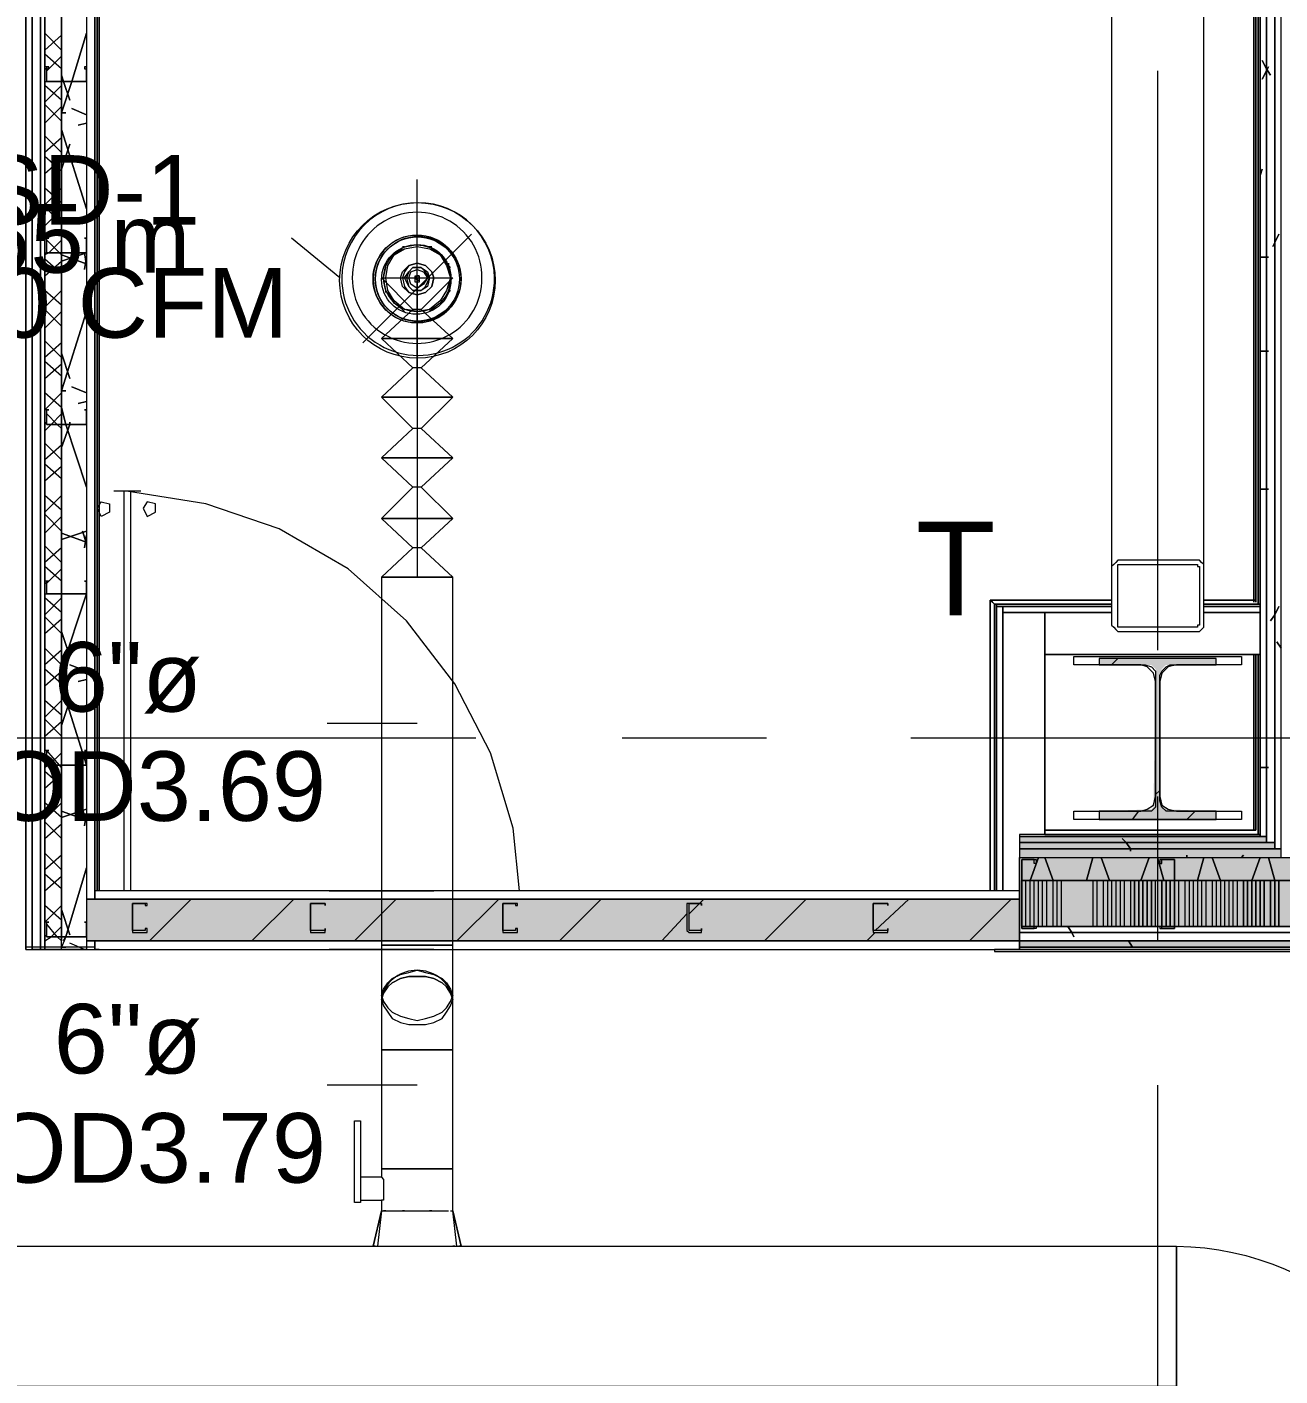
# Model space of a CAD drawing. Header units: metres. Extents: x 29 to 268, y -7 to 151.
# Drawn here: x 71.83 to 74.575, y 23.412 to 26.368 of the extents above; entities that cross this region are included whole.
import ezdxf

# ---------------------------------------------------------------- set-up
doc = ezdxf.new("R2010")
doc.units = ezdxf.units.M
doc.layers.add('HVAC - Ductos', color=5, linetype='Continuous', lineweight=50)
doc.layers.add('PDF2_Geometry', color=7, linetype='Continuous', true_color=0xaaaaaa)
doc.layers.add('PDF2_Solid Fills', color=7, linetype='Continuous', true_color=0xffffff)
doc.layers.add('PDF2_Text', color=7, linetype='Continuous')
doc.styles.add('PDF Helvetica', font='')
doc.styles.get('PDF Helvetica').set_extended_font_data('Helvetica')

msp = doc.modelspace()

# ---------------------------------------------------------------- hatches: boundary and pattern name
at = {"layer": 'PDF2_Solid Fills', "lineweight": 0, "transparency": 33554559}
for points in [[(74.4351, 24.9704), (74.4351, 24.9841), (74.1785, 24.9841), (74.1785, 24.9704), (74.2931, 24.9704), (74.3022, 24.9612), (74.2977, 24.6586), (74.2931, 24.654), (74.1785, 24.6495), (74.1785, 24.6312), (74.4351, 24.6312), (74.4351, 24.6495), (74.3252, 24.654), (74.3206, 24.6586), (74.316, 24.6586), (74.316, 24.6724), (74.3114, 24.6724), (74.3114, 24.952), (74.316, 24.9612), (74.3252, 24.9704)], [(74.0125, 24.4982), (76.5343, 24.5028), (76.4931, 24.5028), (76.4931, 24.5166), (76.5435, 24.5166), (76.5435, 24.4982), (76.545, 24.4982), (77.5701, 24.5028), (77.8497, 24.5028), (78.0237, 24.4982), (78.0239, 24.4982), (78.0239, 24.5486), (74.0089, 24.5486), (74.0089, 24.4982)], [(76.5435, 24.5166), (76.5435, 24.4982), (78.0239, 24.4982), (78.0239, 24.5486), (74.0089, 24.5486), (74.0089, 24.4982), (74.0125, 24.4982), (76.5343, 24.5028), (76.4931, 24.5028), (76.4931, 24.5166)], [(71.9601, 24.3653), (74.0043, 24.3653), (74.0043, 24.457), (71.9601, 24.457)], [(71.9601, 24.3653), (74.0043, 24.3653), (74.0043, 24.457), (71.9601, 24.457)], [(78.0193, 24.3516), (78.2069, 24.347), (78.2073, 24.347), (78.2073, 24.3653), (74.0043, 24.3653), (74.0043, 24.3516)]]:
    msp.add_hatch(color=256, dxfattribs=at).paths.add_polyline_path(points)
h = msp.add_hatch(color=256, dxfattribs=at)
h.paths.add_polyline_path([(74.5451, 24.5808), (74.5451, 24.5945), (74.0043, 24.5945), (74.0043, 24.5808)])
h.paths.add_polyline_path([(74.7606, 24.5945), (74.7606, 24.5808), (77.9781, 24.5808), (77.9781, 24.5945)])
h = msp.add_hatch(color=256, dxfattribs=at)
h.paths.add_polyline_path([(74.5635, 24.567), (74.5635, 24.5808), (74.0043, 24.5808), (74.0043, 24.567)])
h.paths.add_polyline_path([(74.7468, 24.5808), (74.7468, 24.567), (77.9918, 24.567), (77.9918, 24.5808)])
h = msp.add_hatch(color=256, dxfattribs=at)
h.paths.add_polyline_path([(74.5772, 24.5486), (74.5772, 24.567), (74.0043, 24.567), (74.0043, 24.5486)])
h.paths.add_polyline_path([(74.7285, 24.567), (74.7285, 24.5486), (78.0102, 24.5486), (78.0102, 24.567)])
h = msp.add_hatch(color=256, dxfattribs=at)
h.paths.add_polyline_path([(75.1548, 24.3974), (75.1548, 24.4982), (74.0089, 24.4982), (74.0043, 24.457), (74.0043, 24.3974)])
h.paths.add_polyline_path([(77.1669, 24.3974), (78.0743, 24.3974), (78.0743, 24.4982), (77.1669, 24.4982)])
h.paths.add_polyline_path([(76.5435, 24.4982), (76.5435, 24.4158), (76.4931, 24.4158), (76.4931, 24.4295), (76.5252, 24.4341), (76.5343, 24.4387), (76.5389, 24.4982), (75.9706, 24.4982), (75.9706, 24.3974), (77.1623, 24.3974), (77.1623, 24.4982)])
h.paths.add_polyline_path([(75.966, 24.3974), (75.966, 24.4982), (75.1593, 24.4982), (75.1593, 24.3974)])
h = msp.add_hatch(color=256, dxfattribs=at)
h.paths.add_polyline_path([(75.1548, 24.3974), (75.1548, 24.4982), (74.0043, 24.4982), (74.0043, 24.3974)])
h.paths.add_polyline_path([(77.1669, 24.3974), (78.0743, 24.3974), (78.0743, 24.4982), (77.1669, 24.4982)])
h.paths.add_polyline_path([(76.5435, 24.4982), (76.5435, 24.4158), (76.4931, 24.4158), (76.4931, 24.4295), (76.5252, 24.4341), (76.5343, 24.4387), (76.5389, 24.4982), (75.9706, 24.4982), (75.9706, 24.3974), (77.1623, 24.3974), (77.1623, 24.4982)])
h.paths.add_polyline_path([(75.966, 24.3974), (75.966, 24.4982), (75.1593, 24.4982), (75.1593, 24.3974)])

# ---------------------------------------------------------------- linework, layer by layer
at = {"layer": 'HVAC - Ductos', "lineweight": 0}
for points in [[(72.6843, 25.557), (72.6843, 25.7954), (72.6843, 26.0337)], [(72.5147, 25.8182), (72.4093, 25.9054)], [(72.8035, 25.9145), (72.6843, 25.7954), (72.5652, 25.6762)], [(72.6201, 25.8458), (72.6339, 25.8686), (72.6522, 25.8824)], [(72.6522, 25.887), (72.6568, 25.887)], [(72.6614, 25.887), (72.6843, 25.8916), (72.7118, 25.887), (72.7164, 25.887)], [(72.7164, 25.8824), (72.7347, 25.8686), (72.753, 25.8458)], [(72.6155, 25.7862), (72.6155, 25.7908), (72.611, 25.8182), (72.6155, 25.8412), (72.6155, 25.8458), (72.6155, 25.8504)], [(72.753, 25.8504), (72.753, 25.8458), (72.7576, 25.8412)], [(72.753, 25.8412), (72.7576, 25.8182), (72.753, 25.7908)], [(72.6935, 25.7495), (72.7622, 25.6854), (72.6064, 25.6854), (72.6752, 25.7495), (72.6064, 25.8182), (72.7622, 25.8182)], [(72.6064, 25.8182), (72.7622, 25.8182), (72.6935, 25.7495), (72.6752, 25.7495)], [(72.6843, 25.8182), (72.6843, 25.7999), (72.6843, 25.7541), (72.6843, 25.6854), (72.6843, 25.5936), (72.6843, 25.4928), (72.6843, 25.3828), (72.6843, 25.2728), (72.6843, 25.1628)], [(72.6568, 25.7449), (72.6522, 25.7495), (72.6339, 25.7632), (72.6201, 25.7862)], [(72.7576, 25.7908), (72.753, 25.7862), (72.7347, 25.7632), (72.7164, 25.7495), (72.7118, 25.7449)], [(72.7118, 25.7495), (72.6843, 25.7449), (72.6614, 25.7495)], [(72.6935, 25.6212), (72.7622, 25.557), (72.6064, 25.557), (72.6752, 25.6212), (72.6064, 25.6854), (72.7622, 25.6854), (72.6935, 25.6212), (72.6752, 25.6212)], [(72.6935, 25.4882), (72.7622, 25.4241), (72.6064, 25.4241), (72.6752, 25.4882), (72.6064, 25.557), (72.7622, 25.557), (72.6935, 25.4882), (72.6752, 25.4882)], [(72.6935, 25.3599), (72.7622, 25.2912), (72.6064, 25.2912), (72.6752, 25.3599), (72.6064, 25.4241), (72.7622, 25.4241), (72.6935, 25.3599), (72.6752, 25.3599)], [(72.6064, 25.1628), (72.6064, 24.3562), (72.611, 24.3562), (72.6201, 24.3562), (72.6293, 24.3562), (72.6476, 24.3562), (72.666, 24.3562), (72.6843, 24.3562), (72.7026, 24.3562), (72.721, 24.3562), (72.7393, 24.3562), (72.7485, 24.3562), (72.7576, 24.3562), (72.7622, 24.3562), (72.7622, 25.1628), (72.6064, 25.1628), (72.6752, 25.227), (72.6064, 25.2912), (72.7622, 25.2912), (72.6935, 25.227), (72.6752, 25.227)], [(72.7622, 25.1628), (72.6935, 25.227)], [(72.6843, 24.842), (72.4872, 24.842)], [(72.6064, 24.2462), (72.611, 24.2324), (72.6201, 24.2186), (72.6293, 24.2095), (72.6476, 24.2003), (72.666, 24.1958), (72.6843, 24.1912), (72.7026, 24.1958), (72.721, 24.2003), (72.7393, 24.2095), (72.7485, 24.2186), (72.7576, 24.2324), (72.7622, 24.2462)], [(72.6064, 24.237), (72.611, 24.2232), (72.6201, 24.2095), (72.6293, 24.1958), (72.6476, 24.1866), (72.666, 24.182), (72.6843, 24.182), (72.7026, 24.182), (72.721, 24.1866), (72.7393, 24.1958), (72.7485, 24.2095), (72.7576, 24.2232), (72.7622, 24.237)], [(72.6843, 24.049), (72.4872, 24.049)], [(72.7576, 23.774), (72.7622, 23.774), (72.7622, 23.8658), (72.7576, 23.8658), (72.7485, 23.8658), (72.7393, 23.8658), (72.721, 23.8658), (72.7026, 23.8658), (72.6843, 23.8658), (72.666, 23.8658), (72.6476, 23.8658), (72.6293, 23.8658), (72.6201, 23.8658), (72.611, 23.8658), (72.6064, 23.8658), (72.6064, 23.8474), (72.5606, 23.8474)], [(72.5606, 23.8428), (72.5606, 23.8382), (72.5606, 23.8336), (72.5606, 23.829), (72.5606, 23.8199), (72.5606, 23.8153), (72.5606, 23.8062), (72.5606, 23.8016), (72.5606, 23.797), (72.6064, 23.797), (72.6064, 23.774), (72.611, 23.774), (72.6155, 23.774), (72.6201, 23.774), (72.6293, 23.774), (72.6476, 23.774), (72.666, 23.774), (72.6843, 23.774), (72.7026, 23.774), (72.721, 23.774), (72.7393, 23.774), (72.7485, 23.774), (72.753, 23.774)], [(72.6064, 23.8474), (72.611, 23.8428), (72.611, 23.8382), (72.611, 23.8336), (72.611, 23.8244), (72.611, 23.8153), (72.611, 23.8062), (72.611, 23.8016), (72.611, 23.797), (72.6064, 23.797)], [(72.6064, 23.774), (72.5972, 23.6962), (72.6018, 23.6962), (72.611, 23.6962)], [(72.7026, 23.6962), (72.7072, 23.6962), (72.7164, 23.6962), (72.7302, 23.6962), (72.7393, 23.6962), (72.7576, 23.6962), (72.7714, 23.6962), (72.7622, 23.774)], [(72.7806, 23.6962), (72.7622, 23.774), (72.7806, 23.6962)], [(72.6155, 23.6962), (72.6293, 23.6962), (72.6339, 23.6962)], [(72.6385, 23.6962), (72.643, 23.6962), (72.6522, 23.6962), (72.666, 23.6962)], [(72.666, 23.6962), (72.666, 23.6962)], [(72.6706, 23.6962), (72.6752, 23.6962), (72.698, 23.6962)], [(72.7302, 23.6962), (72.7302, 23.6962)], [(72.7668, 23.6962), (72.7622, 23.6962)]]:
    msp.add_lwpolyline(points, dxfattribs=at)
for points in [[(72.5193, 25.8182, 1.013803), (72.8539, 25.8182, 0.986385)], [(72.5422, 25.8182, 1.008092), (72.8264, 25.8182, 1.013316)], [(72.588, 25.8182, 1.017897), (72.7806, 25.8182, 0.970964)], [(72.6064, 24.2462), (72.611, 24.2599), (72.6201, 24.2736), (72.6293, 24.2828), (72.6476, 24.292), (72.666, 24.2966), (72.6843, 24.3012), (72.7026, 24.2966), (72.721, 24.292), (72.7393, 24.2828), (72.7485, 24.2736), (72.7576, 24.2599), (72.7622, 24.2462), (72.7622, 24.2691), (72.7622, 24.3103), (72.7622, 24.3562), (72.7576, 24.3562), (72.7485, 24.3562), (72.7393, 24.3562), (72.721, 24.3562), (72.7026, 24.3562), (72.6843, 24.3562), (72.666, 24.3562), (72.6476, 24.3562), (72.6293, 24.3562), (72.6201, 24.3562), (72.611, 24.3562), (72.6064, 24.3562), (72.6064, 24.324), (72.6064, 24.2828), (72.6064, 24.2462), (72.6064, 24.237), (72.611, 24.2508), (72.6201, 24.2645), (72.6293, 24.2736), (72.6476, 24.2828), (72.666, 24.2874), (72.6843, 24.2874), (72.7026, 24.2874), (72.721, 24.2828), (72.7393, 24.2736), (72.7485, 24.2645), (72.7576, 24.2508), (72.7622, 24.237), (72.7622, 24.2462, 0.70593)], [(74.9577, 23.0866), (74.6506, 23.0866), (74.646, 23.1462), (74.6277, 23.2012), (74.6002, 23.2562), (74.5635, 23.302), (74.5177, 23.3387), (74.4627, 23.3662), (74.4077, 23.3844), (74.3481, 23.389), (74.3481, 23.6962), (74.3481, 23.389), (70.2414, 23.389), (70.2414, 23.6962), (74.3481, 23.6962, -0.409417)]]:
    msp.add_lwpolyline(points, format="xyb", close=True, dxfattribs=at)
for points in [[(72.7576, 25.8182), (72.7485, 25.7908), (72.7347, 25.7678), (72.7118, 25.7495), (72.6843, 25.7449), (72.6568, 25.7495), (72.6339, 25.7678), (72.6201, 25.7908), (72.6155, 25.8182), (72.6201, 25.8458), (72.6339, 25.8686), (72.6568, 25.8824), (72.6843, 25.887), (72.7118, 25.8824), (72.7347, 25.8686), (72.7485, 25.8458)], [(72.721, 25.8182), (72.7164, 25.832), (72.7026, 25.8458), (72.6843, 25.8504), (72.666, 25.8458), (72.6568, 25.832), (72.6522, 25.8182), (72.6568, 25.7999), (72.666, 25.7862), (72.6843, 25.7816), (72.7026, 25.7862), (72.7164, 25.7999), (72.721, 25.8182), (72.7164, 25.7999), (72.7026, 25.7862), (72.6843, 25.7816), (72.666, 25.7862), (72.6522, 25.7999), (72.6476, 25.8182), (72.6522, 25.832), (72.666, 25.8458), (72.6843, 25.8504), (72.7026, 25.8458), (72.7164, 25.832)], [(72.7118, 25.8182), (72.7026, 25.832), (72.6935, 25.8412), (72.6752, 25.8412), (72.666, 25.832), (72.6614, 25.8182), (72.666, 25.7999), (72.6752, 25.7908), (72.6935, 25.7908), (72.7026, 25.7999), (72.7118, 25.8182), (72.7072, 25.7999), (72.6935, 25.7908), (72.6752, 25.7908), (72.666, 25.7999), (72.6568, 25.8182), (72.666, 25.832), (72.6752, 25.8412), (72.6935, 25.8412), (72.7072, 25.832)], [(72.7072, 25.8182), (72.698, 25.8045), (72.6843, 25.7954), (72.6706, 25.8045), (72.666, 25.8182), (72.6706, 25.832), (72.6843, 25.8366), (72.698, 25.832)], [(72.6889, 25.8182), (72.6889, 25.8228), (72.6843, 25.8228), (72.6798, 25.8182), (72.6798, 25.8228), (72.6889, 25.8228)], [(72.6798, 25.8182), (72.6843, 25.8137), (72.6889, 25.8137), (72.6889, 25.8182), (72.6889, 25.8091), (72.6798, 25.8091)], [(72.6064, 25.1628), (72.611, 25.1628), (72.6201, 25.1628), (72.6293, 25.1628), (72.6476, 25.1628), (72.666, 25.1628), (72.6843, 25.1628), (72.7026, 25.1628), (72.721, 25.1628), (72.7393, 25.1628), (72.7485, 25.1628), (72.7576, 25.1628), (72.7622, 25.1628), (72.7576, 25.1628), (72.7485, 25.1628), (72.7393, 25.1628), (72.721, 25.1628), (72.7026, 25.1628), (72.6843, 25.1628), (72.666, 25.1628), (72.6476, 25.1628), (72.6293, 25.1628), (72.6201, 25.1628), (72.611, 25.1628)], [(72.7622, 24.237), (72.7576, 24.2508), (72.7485, 24.2645), (72.7393, 24.2736), (72.721, 24.2828), (72.7026, 24.2874), (72.6843, 24.2874), (72.666, 24.2874), (72.6476, 24.2828), (72.6293, 24.2736), (72.6201, 24.2645), (72.611, 24.2508), (72.6064, 24.237), (72.6064, 24.2003), (72.6064, 24.1591), (72.6064, 24.127), (72.611, 24.127), (72.6201, 24.127), (72.6293, 24.127), (72.6476, 24.127), (72.666, 24.127), (72.6843, 24.127), (72.7026, 24.127), (72.721, 24.127), (72.7393, 24.127), (72.7485, 24.127), (72.7576, 24.127), (72.7622, 24.127), (72.7622, 24.1728), (72.7622, 24.2095)], [(72.7622, 24.127), (72.7576, 24.127), (72.7485, 24.127), (72.7393, 24.127), (72.721, 24.127), (72.7026, 24.127), (72.6843, 24.127), (72.666, 24.127), (72.6476, 24.127), (72.6293, 24.127), (72.6201, 24.127), (72.611, 24.127), (72.6064, 24.127), (72.6064, 23.8658), (72.611, 23.8658), (72.6201, 23.8658), (72.6293, 23.8658), (72.6476, 23.8658), (72.666, 23.8658), (72.6843, 23.8658), (72.7026, 23.8658), (72.721, 23.8658), (72.7393, 23.8658), (72.7485, 23.8658), (72.7576, 23.8658), (72.7622, 23.8658)], [(72.5468, 23.9712), (72.5606, 23.9712), (72.5606, 23.7924), (72.5468, 23.7924)], [(72.588, 23.6962), (72.6064, 23.774), (72.588, 23.6962), (72.5926, 23.6962)], [(72.6155, 23.774), (72.611, 23.774)], [(72.6568, 23.774), (72.6522, 23.774)], [(72.7164, 23.774), (72.7118, 23.774)], [(72.776, 23.6962), (72.7806, 23.6962)]]:
    msp.add_lwpolyline(points, close=True, dxfattribs=at)
at = {"layer": 'HVAC - Ductos', "color": 7, "lineweight": 0}
for centre, radius in [((72.685, 25.813), 0.1704), ((72.6842, 25.816), 0.0964), ((72.6848, 25.816), 0.0922), ((72.6869, 25.816), 0.0937), ((72.6824, 25.8147), 0.0761), ((72.6847, 25.8178), 0.0737)]:
    msp.add_circle(centre, radius, dxfattribs=at)
at = {"layer": 'PDF2_Geometry', "lineweight": 0}
for points in [[(78.2073, 32.9041), (78.2073, 32.8767), (78.2073, 24.3653), (78.1935, 24.3653), (77.9781, 24.3653), (74.0043, 24.3653), (74.0043, 24.3836)], [(78.1798, 32.8767), (78.1935, 32.8767), (78.1935, 24.3836), (78.1798, 24.3836), (77.9781, 24.3836), (74.0043, 24.3836), (74.0043, 24.3974), (74.0043, 24.4982), (74.0043, 24.5486), (78.0239, 24.5486), (78.0239, 24.4982), (77.8497, 24.4982), (77.5701, 24.4982), (77.1669, 24.4982)], [(74.4077, 25.1812), (74.4077, 29.2008), (74.4077, 29.21), (74.4077, 29.2146), (74.4031, 29.2146), (74.3985, 29.2192), (74.3939, 29.2192), (74.3847, 29.2237), (74.2289, 29.2237), (74.2244, 29.2192), (74.2198, 29.2192), (74.2152, 29.2146), (74.2106, 29.2146), (74.206, 29.21), (74.206, 29.2008), (74.206, 25.1812)], [(74.5772, 27.3491), (74.5314, 27.3491), (74.5314, 24.599), (74.0043, 24.599), (74.0043, 24.4753), (71.9785, 24.4753), (71.9785, 27.152), (74.206, 27.152)], [(74.0043, 24.567), (74.5635, 24.567), (74.5635, 24.5808), (74.5635, 24.599), (74.5635, 27.3491)], [(74.0043, 24.5808), (74.5451, 24.5808), (74.5451, 24.5945), (74.5451, 24.599), (74.5451, 27.3491)], [(74.5314, 25.1032), (74.5314, 27.3491)], [(74.5314, 27.3491), (74.5314, 24.599), (74.5314, 27.3491)], [(71.9052, 26.625), (71.9052, 26.9962), (71.9052, 27.1841), (71.8685, 27.1841), (71.8685, 24.347), (71.9052, 24.347), (71.9052, 24.3745), (71.9052, 24.7503), (71.9052, 25.1262), (71.9052, 25.4974), (71.9052, 25.8732), (71.9052, 26.2491), (71.9052, 26.6204)], [(71.9601, 27.1841), (71.9601, 24.347), (71.9052, 24.347), (71.9052, 24.3745), (71.9052, 24.7503), (71.9052, 25.1262), (71.9052, 25.4974), (71.9052, 25.8732), (71.9052, 26.2491), (71.9052, 26.6204), (71.9052, 26.2491), (71.9052, 25.8732), (71.9052, 25.4974), (71.9052, 25.1262), (71.9052, 24.7503), (71.9052, 24.3745), (71.9052, 24.3653), (71.896, 24.3745), (71.873, 24.402)], [(69.2514, 27.152), (71.8272, 27.152), (71.8272, 24.347), (71.9785, 24.347), (74.0043, 24.347), (77.9781, 24.347)], [(71.9601, 24.3516), (71.8272, 24.3516), (71.8272, 24.347), (71.8272, 24.3516), (71.8272, 27.152), (71.841, 27.152), (71.841, 24.3653)], [(71.9785, 24.457), (71.9785, 27.152), (71.9601, 27.152), (71.9601, 24.457), (71.9601, 24.3653), (71.9785, 24.3653), (71.9785, 24.3516), (71.9601, 24.3516), (71.9601, 24.347), (71.841, 24.347), (71.841, 24.3516)], [(71.8593, 24.3653), (71.8593, 27.152), (71.841, 27.152)], [(71.8593, 27.152), (71.8685, 27.152), (71.8685, 24.3653), (71.8822, 24.3745), (71.9052, 24.3974)], [(71.9785, 27.152), (71.9785, 24.4753), (71.9785, 27.152), (71.9785, 24.5349), (71.9785, 27.152), (71.9785, 24.4753), (71.9785, 27.152), (74.206, 27.152), (74.206, 25.1078)], [(71.9785, 24.457), (71.9785, 27.152), (71.9785, 24.457)], [(71.9876, 24.4753), (71.9876, 27.1428)], [(71.9876, 24.4753), (71.9876, 27.1428)], [(74.4077, 25.1078), (74.4077, 27.152), (74.5177, 27.152), (74.4077, 27.152), (74.5177, 27.152)], [(71.9052, 26.3178), (71.8685, 26.3545)], [(71.9052, 26.35), (71.8685, 26.3178)], [(71.9052, 26.2766), (71.8685, 26.3087)], [(71.873, 26.272), (71.9052, 26.3041)], [(74.3068, 26.272), (74.3068, 25.0024)], [(71.9052, 26.24), (71.8685, 26.2032)], [(71.9052, 26.2078), (71.8685, 26.24)], [(71.9052, 26.162), (71.8685, 26.1987)], [(71.8685, 26.1574), (71.9052, 26.1941)], [(71.9052, 26.0932), (71.8685, 26.1299)], [(71.9052, 26.1254), (71.8685, 26.0932)], [(71.9052, 26.052), (71.8685, 26.0841)], [(71.8685, 26.0474), (71.9052, 26.0795)], [(71.9052, 26.0154), (71.8685, 25.9786)], [(71.9052, 25.9832), (71.8685, 26.0154)], [(71.9052, 25.9374), (71.8685, 25.9741)], [(71.8685, 25.9328), (71.9052, 25.9695)], [(71.9052, 25.9008), (71.8776, 25.8732), (71.8685, 25.8686)], [(71.9052, 25.8686), (71.9006, 25.8732), (71.873, 25.9008)], [(71.9052, 25.8274), (71.8685, 25.8595)], [(71.8685, 25.8228), (71.9052, 25.8549)], [(71.9052, 25.7908), (71.8685, 25.7541)], [(71.9052, 25.7586), (71.8685, 25.7908)], [(71.9052, 25.7128), (71.8685, 25.7495)], [(71.8685, 25.7082), (71.9052, 25.7449)], [(71.9052, 25.6441), (71.8685, 25.6808)], [(71.9052, 25.6762), (71.8685, 25.6441)], [(71.9052, 25.6028), (71.8685, 25.6349)], [(71.8685, 25.5982), (71.9052, 25.6304)], [(71.9052, 25.5662), (71.8685, 25.5295)], [(71.9052, 25.5341), (71.8685, 25.5662)], [(71.8685, 25.4836), (71.8822, 25.4974), (71.9052, 25.5204)], [(71.9052, 25.4882), (71.896, 25.4974), (71.873, 25.5204)], [(71.9052, 25.4195), (71.8685, 25.4562)], [(74.0043, 24.5486), (74.5772, 24.5486), (74.6781, 24.5486), (74.6781, 24.599), (74.6781, 24.654), (74.6781, 25.062), (74.6781, 25.4654)], [(71.9052, 25.4516), (71.8685, 25.4195)], [(71.9052, 25.3782), (71.8685, 25.4104)], [(71.8685, 25.3736), (71.9052, 25.4058)], [(71.9052, 25.3416), (71.8685, 25.3049)], [(71.9052, 25.3095), (71.8685, 25.3416)], [(72.0793, 25.3508), (72.0198, 25.3508)], [(72.0426, 24.4753), (72.0426, 25.3508)], [(72.9089, 24.4753), (72.8951, 24.6128), (72.8448, 24.7778), (72.7668, 24.9291), (72.6614, 25.0666), (72.533, 25.1812), (72.3818, 25.2682), (72.2214, 25.3232), (72.0472, 25.3508)], [(72.0564, 25.3508), (72.0564, 24.4753)], [(71.9052, 25.2637), (71.8685, 25.3004)], [(71.8685, 25.2591), (71.9052, 25.2958)], [(71.9052, 25.1949), (71.8685, 25.2316)], [(71.9052, 25.227), (71.8685, 25.1949)], [(71.9052, 25.1536), (71.8685, 25.1858)], [(71.873, 25.1491), (71.9052, 25.1812)], [(83.1619, 25.1354), (83.1619, 24.4753), (83.1619, 25.1354), (83.1619, 24.4753), (78.2256, 24.4753), (78.2256, 24.347), (78.2256, 24.3516), (78.2073, 24.3516), (77.9781, 24.3516), (74.0043, 24.3516), (74.0043, 24.3653), (74.0043, 24.3836), (74.0043, 24.3974), (74.0043, 24.457), (71.9785, 24.457), (71.9601, 24.457), (71.9601, 24.3653)], [(71.9052, 25.117), (71.8685, 25.0804)], [(71.9052, 25.0849), (71.8685, 25.117)], [(73.9494, 24.4753), (73.9494, 25.1032), (73.9494, 24.4753)], [(73.9494, 24.4753), (73.9494, 25.1032), (73.9494, 24.4753)], [(74.206, 25.1032), (73.9494, 25.1032), (74.206, 25.1032)], [(74.206, 25.1032), (73.9494, 25.1032), (74.206, 25.1032)], [(73.9494, 24.4753), (73.9494, 25.1032), (73.9494, 24.4753)], [(73.9494, 24.4753), (73.9494, 25.1032), (73.9494, 24.4753)], [(71.9052, 25.0391), (71.8685, 25.0758)], [(71.8685, 25.0391), (71.9052, 25.0712)], [(71.9052, 24.9704), (71.8685, 25.007)], [(71.9052, 25.0024), (71.8685, 24.9704)], [(74.0043, 24.5945), (74.5314, 24.5945), (74.5314, 24.599), (74.5314, 24.8649), (74.5314, 24.599), (74.0593, 24.599), (74.5314, 24.599), (74.5314, 24.9932)], [(74.206, 24.9704), (74.2198, 24.9841)], [(71.9052, 24.9291), (71.8685, 24.9612)], [(71.8685, 24.9245), (71.9052, 24.9566)], [(71.9052, 24.8924), (71.8685, 24.8558)], [(71.9052, 24.8603), (71.8685, 24.8924)], [(71.9052, 24.8145), (71.8685, 24.8512)], [(71.8685, 24.8145), (71.9052, 24.8466)], [(72.8126, 24.8099), (71.543, 24.8099)], [(73.4497, 24.8099), (73.1335, 24.8099)], [(75.0356, 24.8099), (73.766, 24.8099)], [(71.9052, 24.7778), (71.8776, 24.7503), (71.8685, 24.7458)], [(71.9052, 24.7458), (71.9006, 24.7503), (71.873, 24.7824)], [(71.9052, 24.7045), (71.8685, 24.7366)], [(71.8685, 24.6999), (71.9052, 24.732)], [(74.3022, 24.6862), (74.3114, 24.6953)], [(71.9052, 24.6678), (71.8685, 24.6312)], [(71.9052, 24.6358), (71.8685, 24.6678)], [(74.3068, 24.6816), (74.3068, 24.3653)], [(71.9052, 24.5899), (71.8685, 24.6266)], [(74.2518, 24.6312), (74.2655, 24.6495)], [(74.371, 24.6312), (74.3893, 24.6495)], [(71.8685, 24.5899), (71.9052, 24.622)], [(74.5314, 24.599), (74.0593, 24.599), (74.5314, 24.599)], [(74.5314, 24.599), (74.0593, 24.599), (74.5314, 24.599)], [(71.9052, 24.5212), (71.8685, 24.5578)], [(71.9052, 24.5532), (71.8685, 24.5212)], [(71.9052, 24.4799), (71.8685, 24.512)], [(71.8685, 24.4753), (71.9052, 24.5074)], [(75.1548, 24.4982), (74.7514, 24.4982), (74.3435, 24.4982), (74.0089, 24.4982)], [(74.0043, 24.457), (74.0043, 24.4753), (74.0043, 24.457), (74.0043, 24.3974), (74.0043, 24.3836), (78.1798, 24.3836)], [(71.9052, 24.4432), (71.8685, 24.4066)], [(71.9052, 24.4112), (71.8685, 24.4432)], [(74.0089, 24.3974), (74.3435, 24.3974), (74.7514, 24.3974), (75.1548, 24.3974)], [(74.0089, 24.3928), (74.0089, 24.3928)], [(74.0089, 24.3928), (74.0089, 24.3928)], [(71.9601, 24.3653), (71.9601, 24.3653)], [(74.0043, 24.3516), (74.0043, 24.3653), (71.9785, 24.3653), (71.9785, 24.347), (71.9785, 24.3653), (71.9785, 24.347), (71.9876, 24.347), (71.983, 24.347), (71.9876, 24.347), (71.9785, 24.347), (71.9785, 24.3653), (71.9785, 24.347), (71.9785, 24.3653)], [(71.9785, 24.3653), (71.9785, 24.3653)], [(71.9785, 24.347), (71.9785, 24.3653), (71.9785, 24.347)], [(74.0043, 24.347), (78.2256, 24.347), (78.2256, 24.3516), (74.0043, 24.3516), (74.0043, 24.347), (73.9494, 24.347)], [(76.516, 24.347), (73.9494, 24.347), (73.9494, 24.3424), (76.516, 24.3424), (76.516, 24.347), (73.9494, 24.347), (73.9494, 24.3424), (76.516, 24.3424), (76.516, 24.347), (77.8406, 24.347), (78.2256, 24.347), (78.2256, 24.3424), (78.8902, 24.3424), (78.8902, 24.347)], [(74.3068, 24.049), (74.3068, 22.7795)]]:
    msp.add_lwpolyline(points, dxfattribs=at)
for points in [[(74.206, 25.0849), (74.0593, 25.0849), (74.0593, 24.9932), (74.5314, 24.9932), (74.5314, 24.599), (74.5314, 27.3491), (74.5314, 25.1032), (74.4077, 25.1032), (74.5314, 25.1032), (74.4077, 25.1032), (74.5314, 25.1032), (74.5314, 24.9932), (74.0593, 24.9932), (74.0593, 24.599), (74.0593, 24.9932), (74.0593, 25.0849), (73.9676, 25.0849), (73.9676, 24.4753), (73.9676, 25.0986), (73.9676, 25.0849)], [(74.5268, 25.1032), (74.5268, 27.3491), (74.5268, 25.1032), (74.5268, 27.3491), (74.5268, 25.1032), (74.4077, 25.1032), (74.5314, 25.1032), (74.4077, 25.1032), (74.5314, 25.1032), (74.4077, 25.1032)], [(74.5314, 25.1124), (74.5314, 27.3491), (74.5268, 27.3491), (74.5222, 27.3491), (74.5177, 27.3491), (74.5177, 27.3354), (74.5177, 27.3491), (74.5222, 27.3491), (74.5268, 27.3491), (74.5314, 27.3491)], [(74.5451, 27.3491), (74.5314, 27.3491), (74.5314, 24.5945), (74.5451, 24.5945)], [(74.5635, 27.3491), (74.5451, 27.3491), (74.5451, 24.5808), (74.5635, 24.5808)], [(74.5772, 27.3491), (74.5635, 27.3491), (74.5635, 24.567), (74.5772, 24.567)], [(74.5177, 25.1078), (74.5177, 27.1795)], [(74.5222, 27.1795), (74.5222, 25.1078)], [(71.8272, 24.347), (71.841, 24.347), (71.841, 27.152), (71.8272, 27.152)], [(71.841, 24.347), (71.8593, 24.347), (71.8593, 27.152), (71.841, 27.152)], [(71.8593, 24.347), (71.8685, 24.347), (71.8685, 27.152), (71.8593, 27.152)], [(71.9601, 27.152), (71.9601, 24.457), (71.9785, 24.457), (71.9785, 27.152)], [(71.983, 27.152), (71.983, 24.4753)], [(71.9876, 27.1428), (71.9876, 24.4753)], [(71.8685, 26.2812), (71.8685, 26.2491), (71.873, 26.2491), (71.9601, 26.2491), (71.9601, 26.2812), (71.9556, 26.2812), (71.9556, 26.2766), (71.9601, 26.2766), (71.9601, 26.2491), (71.873, 26.2491), (71.873, 26.2766), (71.8776, 26.2766), (71.8776, 26.2812)], [(71.8685, 26.2812), (71.8685, 26.2491), (71.873, 26.2491), (71.9601, 26.2491), (71.9601, 26.2812), (71.9556, 26.2812), (71.9556, 26.2766), (71.9601, 26.2766), (71.9601, 26.2491), (71.873, 26.2491), (71.873, 26.2766), (71.8776, 26.2766), (71.8776, 26.2812)], [(71.8685, 25.9054), (71.8685, 25.8732), (71.873, 25.8732), (71.9601, 25.8732), (71.9601, 25.9054), (71.9556, 25.9054), (71.9601, 25.9054), (71.9601, 25.8732), (71.873, 25.8732), (71.873, 25.9054), (71.8776, 25.9054)], [(71.8685, 25.9054), (71.8685, 25.8732), (71.873, 25.8732), (71.9601, 25.8732), (71.9601, 25.9054), (71.9556, 25.9054), (71.9601, 25.9054), (71.9601, 25.8732), (71.873, 25.8732), (71.873, 25.9054), (71.8776, 25.9054)], [(71.8685, 25.5295), (71.8685, 25.502), (71.873, 25.4974), (71.9601, 25.4974), (71.9601, 25.502), (71.9601, 25.5295), (71.9556, 25.5295), (71.9601, 25.5295), (71.9601, 25.502), (71.9601, 25.4974), (71.873, 25.4974), (71.873, 25.502), (71.873, 25.5295), (71.8776, 25.5295)], [(71.8685, 25.5295), (71.8685, 25.502), (71.873, 25.4974), (71.9601, 25.4974), (71.9601, 25.502), (71.9601, 25.5295), (71.9556, 25.5295), (71.9601, 25.5295), (71.9601, 25.502), (71.9601, 25.4974), (71.873, 25.4974), (71.873, 25.502), (71.873, 25.5295), (71.8776, 25.5295)], [(71.983, 25.3141), (71.9922, 25.3278), (72.0106, 25.3232), (72.0106, 25.3049), (71.9922, 25.2958)], [(72.0839, 25.3141), (72.093, 25.2958), (72.1114, 25.3049), (72.1114, 25.3232), (72.093, 25.3278)], [(74.4077, 25.1812), (74.4077, 25.1858), (74.4077, 25.1904), (74.4031, 25.1949), (74.3985, 25.1995), (74.3939, 25.1995), (74.3847, 25.1995), (74.2289, 25.1995), (74.2244, 25.1995), (74.2198, 25.1995), (74.2152, 25.1949), (74.2106, 25.1904), (74.206, 25.1858), (74.206, 25.1812), (74.206, 25.062), (74.206, 25.0574), (74.2106, 25.0528), (74.2152, 25.0482), (74.2198, 25.0436), (74.2244, 25.0436), (74.2289, 25.0436), (74.3847, 25.0436), (74.3939, 25.0436), (74.3985, 25.0436), (74.4031, 25.0482), (74.4077, 25.0528), (74.4077, 25.0574), (74.4077, 25.062)], [(74.2289, 25.1904), (74.3847, 25.1904), (74.3893, 25.1904), (74.3939, 25.1904), (74.3939, 25.1858), (74.3985, 25.1858), (74.3985, 25.1812), (74.3985, 25.062), (74.3985, 25.0574), (74.3939, 25.0574), (74.3939, 25.0528), (74.3893, 25.0528), (74.3847, 25.0528), (74.2289, 25.0528), (74.2244, 25.0528), (74.2198, 25.0528), (74.2198, 25.0574), (74.2198, 25.062), (74.2198, 25.1812), (74.2198, 25.1858), (74.2198, 25.1904), (74.2244, 25.1904)], [(71.8685, 25.1536), (71.8685, 25.1262), (71.873, 25.1262), (71.9601, 25.1262), (71.9601, 25.1536), (71.9556, 25.1536), (71.9601, 25.1536), (71.9601, 25.1262), (71.873, 25.1262), (71.873, 25.1536), (71.8776, 25.1536)], [(71.8685, 25.1536), (71.8685, 25.1262), (71.873, 25.1262), (71.9601, 25.1262), (71.9601, 25.1536), (71.9556, 25.1536), (71.9601, 25.1536), (71.9601, 25.1262), (71.873, 25.1262), (71.873, 25.1536), (71.8776, 25.1536)], [(74.206, 25.1032), (73.9539, 25.1032), (73.9539, 25.0986), (73.9539, 24.4753), (73.9539, 25.1032), (73.9494, 25.1032), (73.9494, 24.4753), (73.9494, 25.1032), (73.9448, 25.1078), (73.9402, 25.1124), (73.9402, 24.4753), (73.9402, 25.1124), (74.206, 25.1124), (73.9402, 25.1124), (74.206, 25.1124), (73.9402, 25.1124), (73.9402, 24.4753), (73.9402, 25.1124), (73.9448, 25.1078), (73.9494, 25.1032), (73.9448, 25.1078), (73.9402, 25.1124), (73.9448, 25.1078), (73.9494, 25.1032), (74.0593, 25.1032), (74.206, 25.1032), (73.9494, 25.1032)], [(74.206, 25.1032), (73.9494, 25.1032)], [(74.5222, 25.1124), (74.4077, 25.1124)], [(74.5222, 25.1124), (74.4077, 25.1124)], [(73.9539, 25.0986), (74.206, 25.0986), (73.9676, 25.0986)], [(74.4077, 25.0986), (74.5314, 25.0986)], [(74.5314, 25.0849), (74.4077, 25.0849)], [(74.4902, 24.9704), (74.3481, 24.9704), (74.3298, 24.9658), (74.316, 24.952), (74.3114, 24.9336), (74.3114, 24.6816), (74.316, 24.6632), (74.3298, 24.654), (74.3481, 24.6495), (74.4902, 24.6495), (74.4902, 24.6312), (74.1235, 24.6312), (74.1235, 24.6495), (74.2701, 24.6495), (74.2839, 24.654), (74.2977, 24.6632), (74.3022, 24.6816), (74.3022, 24.9336), (74.2977, 24.952), (74.2839, 24.9658), (74.2701, 24.9704), (74.1235, 24.9704), (74.1235, 24.9887), (74.4902, 24.9887)], [(74.4351, 24.9704), (74.4351, 24.9841), (74.1785, 24.9841), (74.1785, 24.9704), (74.2793, 24.9704), (74.2931, 24.9658), (74.3022, 24.9566), (74.3022, 24.9474), (74.3022, 24.6724), (74.3022, 24.6586), (74.2931, 24.6495), (74.2793, 24.6495), (74.1785, 24.6495), (74.1785, 24.6312), (74.4351, 24.6312), (74.4351, 24.6495), (74.3343, 24.6495), (74.3252, 24.6495), (74.316, 24.6586), (74.3114, 24.6724), (74.3114, 24.9474), (74.316, 24.9566), (74.3252, 24.9658), (74.3343, 24.9704)], [(74.5177, 24.6082), (74.5177, 24.9932)], [(74.5222, 24.9932), (74.5222, 24.6082)], [(74.5268, 24.9932), (74.5268, 24.599)], [(74.5268, 24.9932), (74.5268, 24.599)], [(71.8685, 24.7824), (71.8685, 24.7503), (71.873, 24.7503), (71.9601, 24.7503), (71.9601, 24.7824), (71.9556, 24.7824), (71.9601, 24.7824), (71.9601, 24.7503), (71.873, 24.7503), (71.873, 24.7824), (71.8776, 24.7824)], [(71.8685, 24.7824), (71.8685, 24.7503), (71.873, 24.7503), (71.9601, 24.7503), (71.9601, 24.7824), (71.9556, 24.7824), (71.9601, 24.7824), (71.9601, 24.7503), (71.873, 24.7503), (71.873, 24.7824), (71.8776, 24.7824)], [(74.5314, 24.599), (74.0043, 24.599), (74.0043, 24.5945), (74.5314, 24.5945)], [(74.5222, 24.6082), (74.0593, 24.6082)], [(74.5222, 24.6082), (74.0593, 24.6082)], [(74.0593, 24.599), (74.5222, 24.599), (74.0593, 24.599), (74.0593, 24.6036)], [(74.5451, 24.5808), (74.5451, 24.5945), (74.0043, 24.5945), (74.0043, 24.5808)], [(74.5635, 24.567), (74.5635, 24.5808), (74.0043, 24.5808), (74.0043, 24.567)], [(74.5772, 24.5486), (74.5772, 24.567), (74.0043, 24.567), (74.0043, 24.5486)], [(74.0089, 24.3928), (74.0089, 24.5395), (74.0089, 24.5441), (74.041, 24.5441), (74.041, 24.5349), (74.0364, 24.5349), (74.0364, 24.5441), (74.0089, 24.5441), (74.0089, 24.5395), (74.0089, 24.3928), (74.0364, 24.3928), (74.0364, 24.3974), (74.041, 24.3974), (74.041, 24.3928)], [(74.3114, 24.3928), (74.3435, 24.3928), (74.3435, 24.5395), (74.3435, 24.5441), (74.3114, 24.5441), (74.3114, 24.5349), (74.316, 24.5349), (74.316, 24.5441), (74.3435, 24.5441), (74.3435, 24.5395), (74.3435, 24.3928), (74.316, 24.3928), (74.316, 24.3974), (74.3114, 24.3974)], [(75.1548, 24.4982), (74.7514, 24.4982), (74.3435, 24.4982), (74.0089, 24.4982), (74.3435, 24.4982), (74.7514, 24.4982)], [(71.9601, 24.3653), (74.0043, 24.3653), (74.0043, 24.457), (71.9601, 24.457)], [(71.9785, 24.457), (71.9785, 24.4708), (71.9785, 24.457), (71.9785, 24.4753)], [(71.9785, 24.4753), (71.9785, 24.457), (74.0043, 24.457), (74.0043, 24.4753)], [(72.721, 24.4753), (72.7072, 24.4753), (72.6889, 24.4753), (72.666, 24.4753), (72.6385, 24.4753), (72.6064, 24.4753), (72.5789, 24.4753), (72.5514, 24.4753), (72.5285, 24.4753), (72.5101, 24.4753), (72.4964, 24.4753), (72.4918, 24.4753), (72.4964, 24.4753), (72.5101, 24.4753), (72.5285, 24.4753), (72.5514, 24.4753), (72.5789, 24.4753), (72.6064, 24.4753), (72.6385, 24.4753), (72.666, 24.4753), (72.6889, 24.4753), (72.7072, 24.4753)], [(72.721, 24.4753), (72.7072, 24.4753), (72.6889, 24.4753), (72.666, 24.4753), (72.6385, 24.4753), (72.6064, 24.4753), (72.5789, 24.4753), (72.5514, 24.4753), (72.5285, 24.4753), (72.5101, 24.4753), (72.4964, 24.4753), (72.4918, 24.4753), (72.4964, 24.4753), (72.5101, 24.4753), (72.5285, 24.4753), (72.5514, 24.4753), (72.5789, 24.4753), (72.6064, 24.4753), (72.6385, 24.4753), (72.666, 24.4753), (72.6889, 24.4753), (72.7072, 24.4753)], [(72.093, 24.4478), (72.061, 24.4478), (72.061, 24.3882), (72.061, 24.3836), (72.093, 24.3836), (72.093, 24.3928), (72.0885, 24.3928), (72.0885, 24.3882), (72.061, 24.3882), (72.061, 24.4478), (72.0885, 24.4478), (72.0885, 24.4432), (72.093, 24.4432)], [(72.4826, 24.4478), (72.4506, 24.4478), (72.4506, 24.3882), (72.4506, 24.3836), (72.4826, 24.3836), (72.4826, 24.3928), (72.4826, 24.3882), (72.4506, 24.3882), (72.4506, 24.4478), (72.4826, 24.4478), (72.4826, 24.4432)], [(72.9043, 24.4478), (72.8722, 24.4478), (72.8722, 24.3882), (72.8722, 24.3836), (72.9043, 24.3836), (72.9043, 24.3928), (72.8997, 24.3928), (72.8997, 24.3882), (72.8722, 24.3882), (72.8722, 24.4478), (72.8997, 24.4478), (72.8997, 24.4432), (72.9043, 24.4432)], [(73.3076, 24.4478), (73.2802, 24.4478), (73.2756, 24.4478), (73.2756, 24.3882), (73.2802, 24.3836), (73.3076, 24.3836), (73.3076, 24.3928), (73.3076, 24.3882), (73.2802, 24.3882), (73.2802, 24.4478), (73.3076, 24.4478), (73.3076, 24.4432)], [(73.7155, 24.4478), (73.6835, 24.4478), (73.6835, 24.3882), (73.6835, 24.3836), (73.7155, 24.3836), (73.7155, 24.3928), (73.7155, 24.3882), (73.6835, 24.3882), (73.6835, 24.4478), (73.7155, 24.4478), (73.7155, 24.4432)], [(71.8685, 24.4066), (71.8685, 24.379), (71.873, 24.3745), (71.9601, 24.3745), (71.9601, 24.379), (71.9601, 24.4066), (71.9556, 24.4066), (71.9601, 24.4066), (71.9601, 24.379), (71.9601, 24.3745), (71.873, 24.3745), (71.873, 24.379), (71.873, 24.4066), (71.8776, 24.4066)], [(71.8685, 24.4066), (71.8685, 24.379), (71.873, 24.3745), (71.9601, 24.3745), (71.9601, 24.379), (71.9601, 24.4066), (71.9556, 24.4066), (71.9601, 24.4066), (71.9601, 24.379), (71.9601, 24.3745), (71.873, 24.3745), (71.873, 24.379), (71.873, 24.4066), (71.8776, 24.4066)], [(74.0089, 24.3974), (74.3435, 24.3974), (74.7514, 24.3974), (75.1548, 24.3974), (74.7514, 24.3974), (74.3435, 24.3974)], [(71.9601, 24.347), (71.9785, 24.347), (71.9785, 24.3653), (71.9601, 24.3653)], [(71.9785, 24.3653), (71.9785, 24.347), (74.0043, 24.347), (74.0043, 24.3653)], [(78.1935, 24.3653), (78.1935, 24.3836), (74.0043, 24.3836), (74.0043, 24.3653)], [(78.2073, 24.3516), (78.2073, 24.3653), (74.0043, 24.3653), (74.0043, 24.3516)], [(72.721, 24.347), (72.7072, 24.347), (72.6889, 24.347), (72.666, 24.347), (72.6385, 24.347), (72.6064, 24.347), (72.5789, 24.347), (72.5514, 24.347), (72.5285, 24.347), (72.5101, 24.347), (72.4964, 24.347), (72.4918, 24.347), (72.4964, 24.347), (72.5101, 24.347), (72.5285, 24.347), (72.5514, 24.347), (72.5789, 24.347), (72.6064, 24.347), (72.6385, 24.347), (72.666, 24.347), (72.6889, 24.347), (72.7072, 24.347)], [(72.721, 24.347), (72.7072, 24.347), (72.6889, 24.347), (72.666, 24.347), (72.6385, 24.347), (72.6064, 24.347), (72.5789, 24.347), (72.5514, 24.347), (72.5285, 24.347), (72.5101, 24.347), (72.4964, 24.347), (72.4918, 24.347), (72.4964, 24.347), (72.5101, 24.347), (72.5285, 24.347), (72.5514, 24.347), (72.5789, 24.347), (72.6064, 24.347), (72.6385, 24.347), (72.666, 24.347), (72.6889, 24.347), (72.7072, 24.347)]]:
    msp.add_lwpolyline(points, close=True, dxfattribs=at)
at = {"layer": 'PDF2_Geometry', "color": 254, "lineweight": 0, "true_color": 0xdddddd}
for points in [[(71.9601, 26.3545), (71.928, 26.2491), (71.9052, 26.1804), (71.9143, 26.1804), (71.9052, 26.1804), (71.928, 26.2491)], [(71.9052, 26.2628), (71.9097, 26.2491), (71.9235, 26.2078), (71.9097, 26.2491)], [(71.928, 26.1895), (71.9601, 26.1758)], [(71.9052, 26.1437), (71.9601, 25.9695)], [(71.9601, 26.1574), (71.9418, 26.1528)], [(71.9235, 26.1116), (71.9052, 26.0566)], [(71.9601, 25.8732), (71.9052, 25.8549)], [(71.9052, 25.8686), (71.9556, 25.8504)], [(71.9556, 25.8732), (71.9601, 25.8458)], [(71.9601, 25.8641), (71.9556, 25.8366)], [(71.9601, 25.7449), (71.9052, 25.5708), (71.9143, 25.5708), (71.9052, 25.5708)], [(71.9052, 25.6532), (71.9235, 25.5982)], [(71.928, 25.5799), (71.9601, 25.5662)], [(71.9601, 25.5478), (71.9418, 25.5432)], [(71.9052, 25.5341), (71.9143, 25.4974), (71.9601, 25.3599), (71.9143, 25.4974)], [(71.9235, 25.502), (71.9235, 25.4974), (71.9052, 25.447), (71.9235, 25.4974)], [(71.9601, 25.2637), (71.9052, 25.2454)], [(71.9052, 25.2591), (71.9556, 25.2408)], [(71.951, 25.2637), (71.9601, 25.2362)], [(71.9601, 25.2545), (71.9556, 25.227)], [(71.9601, 25.1308), (71.9601, 25.1262), (71.9052, 24.9612), (71.9143, 24.9612), (71.9052, 24.9612), (71.9601, 25.1262)], [(71.9052, 25.0436), (71.9235, 24.9887)], [(71.9235, 24.9704), (71.9601, 24.9566)], [(71.9052, 24.9245), (71.9601, 24.7503)], [(71.9601, 24.9382), (71.9418, 24.9336)], [(71.9235, 24.8924), (71.9052, 24.8374)], [(71.9601, 24.654), (71.9052, 24.6358)], [(71.9052, 24.6495), (71.9556, 24.6312)], [(71.951, 24.654), (71.9601, 24.6266)], [(71.9601, 24.6449), (71.9556, 24.6174)], [(74.0456, 24.5486), (74.0272, 24.4982)], [(74.0593, 24.5486), (74.0776, 24.4982)], [(74.1647, 24.5486), (74.151, 24.4982)], [(74.1831, 24.5486), (74.2014, 24.4982)], [(74.2885, 24.5486), (74.2701, 24.4982)], [(74.3068, 24.5486), (74.3206, 24.4982)], [(74.4077, 24.5486), (74.3939, 24.4982)], [(74.426, 24.5486), (74.4443, 24.4982)], [(74.5314, 24.5486), (74.5131, 24.4982)], [(74.5497, 24.5486), (74.5635, 24.4982)], [(71.9052, 24.4341), (71.9235, 24.379)]]:
    msp.add_lwpolyline(points, close=True, dxfattribs=at)
at = {"layer": 'PDF2_Geometry', "color": 254, "lineweight": 0, "true_color": 0xeaeaea}
for points in [[(74.536, 26.295), (74.5451, 26.2766), (74.5543, 26.2628), (74.5451, 26.2766)], [(74.536, 26.2537), (74.5451, 26.272), (74.5497, 26.2812), (74.5451, 26.272)], [(74.5314, 26.0428), (74.536, 26.0566)], [(74.5635, 25.8962), (74.5727, 25.9145), (74.5635, 25.8962), (74.5589, 25.887)], [(74.5451, 25.8641), (74.5314, 25.8641), (74.5451, 25.8641), (74.5497, 25.8641)], [(74.5451, 25.6578), (74.5314, 25.6578), (74.5451, 25.6578), (74.5497, 25.6578)], [(74.5451, 25.3554), (74.5314, 25.3554), (74.5451, 25.3554), (74.5497, 25.3554)], [(74.5314, 25.2316), (74.5314, 25.2362)], [(74.5635, 25.0804), (74.5727, 25.0986), (74.5635, 25.0804), (74.5543, 25.0666)], [(74.5681, 25.0208), (74.5772, 25.007)], [(74.5451, 24.7458), (74.5314, 24.7458), (74.5451, 24.7458), (74.5497, 24.7458)], [(74.2472, 24.567), (74.2472, 24.5624), (74.2472, 24.567), (74.2381, 24.5808), (74.2289, 24.5899), (74.2381, 24.5808)], [(74.371, 24.5532), (74.371, 24.5486)], [(74.4902, 24.5486), (74.4948, 24.5532)], [(74.1097, 24.3974), (74.1189, 24.3836), (74.1235, 24.3745), (74.1189, 24.3836)], [(74.2427, 24.3653), (74.2518, 24.3516)]]:
    msp.add_lwpolyline(points, close=True, dxfattribs=at)
at = {"layer": 'PDF2_Geometry', "color": 254, "lineweight": 0, "true_color": 0xd2d2d2}
for points in [[(71.873, 26.2812), (71.873, 26.2766), (71.8685, 26.2766), (71.873, 26.2766)], [(71.873, 25.1491), (71.8685, 25.1491)], [(71.873, 24.7686), (71.8685, 24.7686)]]:
    msp.add_lwpolyline(points, close=True, dxfattribs=at)
at = {"layer": 'PDF2_Geometry', "color": 254, "lineweight": 0, "true_color": 0xdddddd}
for points in [[(71.9097, 24.3653), (71.9143, 24.3745), (71.9601, 24.5258), (71.9143, 24.3745), (71.9052, 24.3516), (71.9143, 24.3516)], [(71.9556, 24.347), (71.9235, 24.3608)]]:
    msp.add_lwpolyline(points, dxfattribs=at)
at = {"layer": 'PDF2_Geometry', "color": 254, "lineweight": 0, "true_color": 0xd4d4d4}
for points in [[(74.0089, 24.4982), (74.0089, 24.4753)], [(74.0181, 24.3974), (74.0181, 24.4982)], [(74.0272, 24.3974), (74.0272, 24.4982)], [(74.0364, 24.3974), (74.0364, 24.4982)], [(74.0456, 24.3974), (74.0456, 24.4982)], [(74.0548, 24.3974), (74.0548, 24.4982)], [(74.0639, 24.3974), (74.0639, 24.4982)], [(74.0776, 24.3974), (74.0776, 24.4982)], [(74.0868, 24.3974), (74.0868, 24.4982)], [(74.096, 24.3974), (74.096, 24.4982)], [(74.1647, 24.4982), (74.1647, 24.3974)], [(74.1739, 24.4982), (74.1739, 24.3974)], [(74.1877, 24.4982), (74.1877, 24.3974)], [(74.1968, 24.4982), (74.1968, 24.3974)], [(74.206, 24.4982), (74.206, 24.3974)], [(74.2152, 24.4982), (74.2152, 24.3974)], [(74.2244, 24.4982), (74.2244, 24.3974)], [(74.2335, 24.4982), (74.2335, 24.3974)], [(74.2472, 24.4982), (74.2472, 24.3974)], [(74.3022, 24.3974), (74.3022, 24.4982)], [(74.3068, 24.4982), (74.3068, 24.3974)], [(74.3527, 24.4982), (74.3527, 24.3974)], [(74.3664, 24.4982), (74.3664, 24.3974)], [(74.3756, 24.4982), (74.3756, 24.3974)], [(74.3847, 24.4982), (74.3847, 24.3974)], [(74.3939, 24.4982), (74.3939, 24.3974)], [(74.4031, 24.4982), (74.4031, 24.3974)], [(74.4122, 24.4982), (74.4122, 24.3974)], [(74.426, 24.4982), (74.426, 24.3974)], [(74.4351, 24.4982), (74.4351, 24.3974)], [(74.4443, 24.4982), (74.4443, 24.3974)], [(74.4535, 24.4982), (74.4535, 24.3974)], [(74.4627, 24.4982), (74.4627, 24.3974)], [(74.4718, 24.4982), (74.4718, 24.3974)], [(74.481, 24.4982), (74.481, 24.3974)], [(74.4948, 24.3974), (74.4948, 24.4982)]]:
    msp.add_lwpolyline(points, dxfattribs=at)
for points in [[(74.2564, 24.4982), (74.2564, 24.3974)], [(74.2655, 24.4982), (74.2655, 24.3974)], [(74.2747, 24.4982), (74.2747, 24.3974)], [(74.2839, 24.4982), (74.2839, 24.3974)], [(74.2931, 24.4982), (74.2931, 24.3974)], [(74.316, 24.4982), (74.316, 24.3974)], [(74.3252, 24.4982), (74.3252, 24.3974)], [(74.3343, 24.4982), (74.3343, 24.3974)], [(74.4948, 24.4982), (74.4948, 24.3974)], [(74.5039, 24.4982), (74.5039, 24.3974)], [(74.5131, 24.4982), (74.5131, 24.3974)], [(74.5222, 24.4982), (74.5222, 24.3974)], [(74.5314, 24.4982), (74.5314, 24.3974)], [(74.5405, 24.4982), (74.5405, 24.3974)], [(74.5543, 24.4982), (74.5543, 24.3974)], [(74.5635, 24.4982), (74.5635, 24.3974)], [(74.5727, 24.4982), (74.5727, 24.3974)], [(71.9647, 24.457), (71.9601, 24.457)], [(72.1893, 24.457), (72.0976, 24.3653)], [(72.4139, 24.457), (72.3222, 24.3653)], [(72.6385, 24.457), (72.5468, 24.3653)], [(72.863, 24.457), (72.7714, 24.3653)], [(73.0876, 24.457), (72.996, 24.3653)], [(73.3122, 24.457), (73.3031, 24.4478), (73.2802, 24.4249), (73.3031, 24.4478)], [(73.5368, 24.457), (73.4451, 24.3653)], [(73.7614, 24.457), (73.6881, 24.3882)], [(73.986, 24.457), (73.8943, 24.3653)], [(73.2756, 24.4249), (73.2206, 24.3653)], [(73.6881, 24.3836), (73.6698, 24.3653)]]:
    msp.add_lwpolyline(points, close=True, dxfattribs=at)
at = {"layer": 'PDF2_Geometry', "color": 254, "lineweight": 0, "true_color": 0xd2d2d2}
for points in [[(73.6835, 24.4478), (73.6835, 24.4478)], [(74.0089, 24.3928), (74.0089, 24.3928)]]:
    msp.add_lwpolyline(points, dxfattribs=at)

# ---------------------------------------------------------------- texts
at = {"layer": 'PDF2_Text', "lineweight": 0, "attachment_point": 4, "style": 'PDF Helvetica'}
for s, insert, char_height in [('SD-1', (71.7232, 26.0101), 0.15247), ('1.65 m', (71.5445, 25.904), 0.15059), ('100 CFM', (71.5261, 25.7626), 0.15247), ('T', (73.7766, 25.1814), 0.2055), ('6"ø', (71.8882, 24.9421), 0.15247), ('BOD3.69', (71.6086, 24.7037), 0.15247), ('6"ø', (71.8882, 24.1492), 0.15247), ('BOD3.79', (71.6086, 23.9108), 0.15247)]:
    msp.add_mtext(s, dxfattribs=dict(at, insert=insert, char_height=char_height))

doc.saveas('drawing.dxf')
